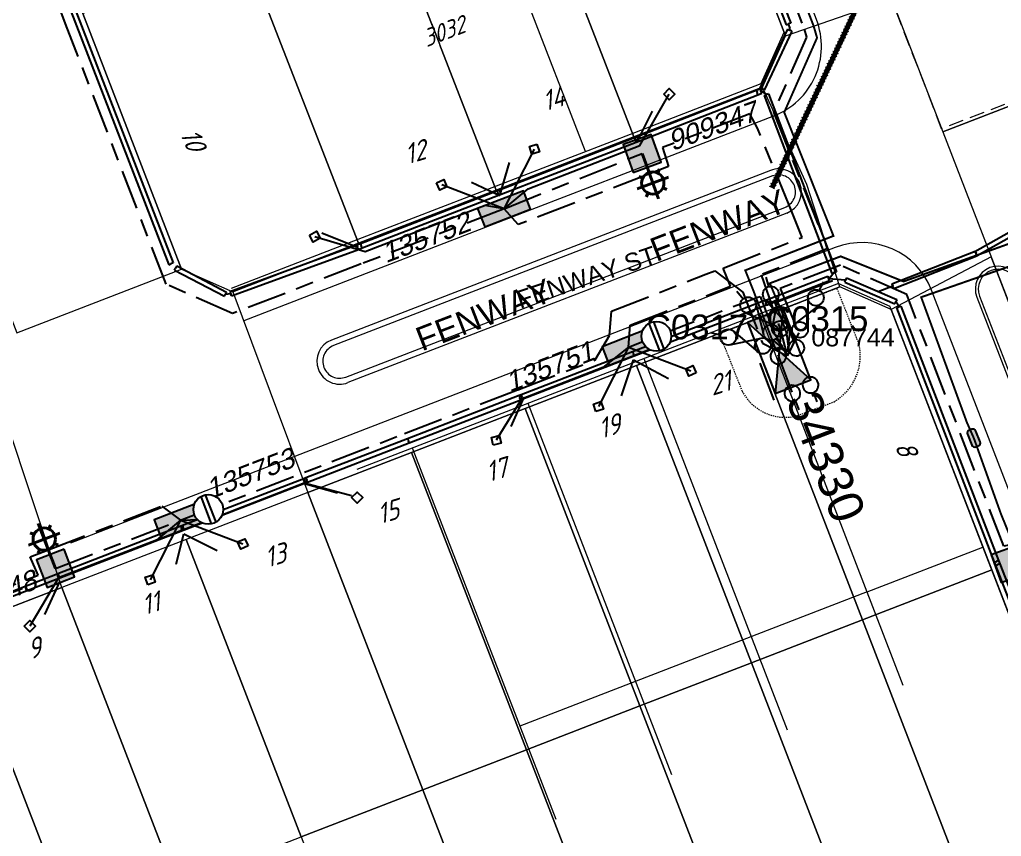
# Model space of a CAD drawing. Header units: metres. Extents: x 310412 to 311596, y 6269899 to 6270937.
# Drawn here: x 310610.9 to 310709.8, y 6270252.4 to 6270334.7 of the extents above; entities that cross this region are included whole.
import ezdxf
from ezdxf.enums import TextEntityAlignment as Align

# ---------------------------------------------------------------- set-up
doc = ezdxf.new("R2010")
doc.units = ezdxf.units.M
for name, pattern in [('Cable Exist UG', [8.2, 4, -1.2, 1.8, -1.2]), ('DASHED', [0.75, 0.5, -0.25]), ('DOT', [0.25, 0, -0.25]), ('HIDDEN', [0.375, 0.25, -0.125]), ('HIDDEN2', [0.1875, 0.125, -0.0625])]:
    doc.linetypes.add(name, pattern=pattern)
doc.layers.get('0').update_dxf_attribs({"color": 6})
for name, color, linetype, lineweight, true_color in [('_User E-KERB', 7, 'Continuous', 0, 0x969696), ('_User E-LIP', 7, 'Continuous', 0, 0x969696), ('_User E-LOT', 7, 'Continuous', 0, 0x969696), ('_User E-LOTNO', 7, 'Continuous', 0, 0x969696), ('_User E-PIPE', 7, 'DOT', 0, 0x969696), ('_User E-PIPE-EDGE', 7, 'DOT', 0, 0x969696), ('_User Proposed Development Boundary', 7, 'DASHED', 0, 0x969696), ('_User Stormwater', 7, 'Continuous', 0, 0x969696)]:
    doc.layers.add(name, color=color, linetype=linetype, lineweight=lineweight, true_color=true_color)
for name, color, linetype, lineweight in [('Cadastre Land Parcels_SP_EXT', 9, 'Continuous', 5), ('Cadastre Other Property_SP_EXT', 9, 'HIDDEN', 5), ('Cadastre Roads_SP_EXT', 9, 'Continuous', 5)]:
    doc.layers.add(name, color=color, linetype=linetype, lineweight=lineweight)
for name, color, linetype in [('Duct_SP_EXT', 7, 'Continuous'), ('Equip_HV_EXT', 7, 'Continuous'), ('Equip_LV_EXT', 7, 'Continuous'), ('Equip_SP_SL_EXT', 7, 'Continuous'), ('Mains_LV_EXT', 7, 'Continuous'), ('Notes', 7, 'Continuous'), ('Notes_HV_MISC', 7, 'Continuous'), ('Notes_LV_MISC', 7, 'Continuous'), ('Notes_SP_MISC', 7, 'Continuous'), ('Services_SP_EXT', 7, 'Continuous'), ('Sub_SP_EXT', 7, 'Continuous'), ('SupportsUG_SP_LV_EXT', 7, 'Continuous'), ('SupportsUG_SP_LV_SL_EXT', 7, 'Continuous'), ('Trench_SP_EXT', 7, 'Continuous')]:
    doc.layers.add(name, color=color, linetype=linetype)
doc.styles.add('ARIAL', font='arial.ttf', dxfattribs={"height": 2})
doc.styles.add('COLUMN_LABEL', font='arial.ttf')
doc.styles.add('iecARIAL', font='arial.ttf', dxfattribs={"height": 2})
doc.styles.add('ISOCP ITALIC', font='isocp.shx', dxfattribs={"oblique": 20})
doc.styles.add('POLE_LABEL', font='arial.ttf')
doc.styles.get("Standard").update_dxf_attribs({"font": 'arial.ttf'})
doc.styles.add('SWITCH_LABEL', font='arial.ttf', dxfattribs={"height": 2.5})
doc.linetypes.add('Cable E UG', pattern='A,6,-0.5,["E",Standard,S=1.7,R=0,X=0.5,Y=-1],-2.9', length=9.4)

# ---------------------------------------------------------------- blocks, each defined once
blk = doc.blocks.new('SUB_PADMOUNT_EXT')
for points in [[(0, 0), (-3.84, 1.92), (-3.84, -1.92)], [(0, 0), (3.84, 1.92), (3.84, -1.92)]]:
    blk.add_hatch(color=256).paths.add_polyline_path(points)
for p, q in [((3.84, 1.92), (-3.84, -1.92)), ((-3.84, 1.92), (3.84, -1.92))]:
    blk.add_line(p, q)
blk.add_lwpolyline([(-3.84, -1.92), (3.84, -1.92), (3.84, 1.92), (-3.84, 1.92)], close=True)
for tag, height, flags, p in [('ASSET_NUM', 3.5, 8, (2, 2)), ('STREET_CODE', 0.2, 9, (1.5, 0)), ('OPERATING_VOLTAGE', 0.2, 9, (1.5, -0.6)), ('ORIENTATION', 0.2, 9, (1.5, -0.8)), ('OWNED_BY', 0.2, 9, (1.5, -1)), ('CONSTRUCTED_VOLTAGE', 0.2, 9, (1.5, -0.2)), ('NO_PHASES', 0.2, 9, (1.5, -0.4)), ('OPERATED_BY', 0.2, 9, (1.5, -1.2)), ('SECONDARY_VOLTAGE', 0.2, 9, (1.5, -1.6)), ('STATE', 0.2, 9, (1.5, -1.8)), ('MAINTAINED_BY', 0.2, 9, (1.5, -1.4)), ('PARENT', 0.2, 9, (1.5, -2)), ('SUBSTATION_TYPE', 0.2, 9, (1.5, -2.2)), ('STREETNAME', 0.2, 9, (1.5, -3)), ('USAGE', 0.2, 9, (1.5, -2.4)), ('LEGEND', 0.2, 9, (1.5, -2.6)), ('LOCATION', 0.2, 9, (1.5, -2.8)), ('Z', 0.2, 1, (1.5, -3.6)), ('SUBURB', 0.2, 9, (1.5, -3.2)), ('NOTES', 0.2, 9, (1.5, -3.4))]:
    blk.add_attdef(tag, text='', height=height, dxfattribs=dict(flags=flags)).set_placement(p, align=Align.MIDDLE_LEFT)
blk = doc.blocks.new('COLUMN_EXT')
blk.add_hatch(color=256).paths.add_polyline_path([(-1.485, 1.485), (-1.485, -1.485), (1.485, -1.485), (1.485, 1.485)])
blk.add_lwpolyline([(-1.485, -1.485), (1.485, -1.485), (1.485, 1.485), (-1.485, 1.485)], close=True)
at = {"style": 'COLUMN_LABEL', "oblique": 15, "flags": 8}
blk.add_attdef('ASSET_NUM', text='', height=2, rotation=180, dxfattribs=at).set_placement((2, 2), align=Align.MIDDLE_LEFT)
at = {"flags": 9}
for tag, style, p in [('STRUCTURE_PLANT_NUMBER', 'POLE_LABEL', (1.813, 0.031)), ('STREET_CODE', 'COLUMN_LABEL', (1.813, -0.2))]:
    blk.add_attdef(tag, text='', height=0.2, dxfattribs=dict(at, style=style)).set_placement(p, align=Align.MIDDLE_LEFT)
for tag, p in [('OWNED_BY', (1.813, -0.6)), ('STATE', (1.813, -0.8)), ('COLUMN_TYPE', (1.813, -0.4)), ('USAGE', (1.813, -1)), ('STREETNAME', (1.813, -1.6)), ('SUBURB', (1.813, -1.8)), ('LEGEND', (1.813, -1.2)), ('LOCATION', (1.813, -1.4)), ('NOTES', (1.813, -2))]:
    blk.add_attdef(tag, text='', height=0.2, dxfattribs=at).set_placement(p, align=Align.MIDDLE_LEFT)
at = {"flags": 1}
blk.add_attdef('Z', (1.813, -2.351), '', height=0.2, dxfattribs=at)
blk = doc.blocks.new('PILLAR_EXT')
blk.add_hatch(color=256).paths.add_polyline_path([(-2.475, 0.99), (-2.475, -0.99), (2.475, -0.99), (2.475, 0.99)])
blk.add_lwpolyline([(-2.475, -0.99), (2.475, -0.99), (2.475, 0.99), (-2.475, 0.99)], close=True)
at = {"style": 'ARIAL', "oblique": 15, "flags": 8}
blk.add_attdef('ASSET_NUM', (1.5, 3.5), '', height=2, dxfattribs=at)
for tag, p, flags in [('OWNED_BY', (0, -0.2), 9), ('STATE', (0, -0.4), 9), ('SUPPORT_TYPE', (0, -0.6), 9), ('USAGE', (0, -0.8), 9), ('LEGEND', (0, -1), 9), ('STREETNAME', (0, -1.8), 9), ('SUBURB', (0, -2), 1), ('LOCATION', (0, -1.2), 9), ('NOTES', (0, -1.4), 9), ('PARENT', (0, -1.6), 9)]:
    blk.add_attdef(tag, p, '', height=0.2, dxfattribs=dict(flags=flags))
blk = doc.blocks.new('SL_LANTERN_EXT')
at = {"lineweight": 40}
for p, q in [((-1.46, 5.68), (-1.06, 5.28)), ((0, 1.97), (0, 6.47)), ((1.46, 5.68), (1.06, 5.28)), ((-2.25, 4.22), (2.25, 4.22)), ((-1.46, 2.76), (-1.06, 3.16)), ((0, 0), (0, 2.72)), ((1.46, 2.76), (1.06, 3.16))]:
    blk.add_line(p, q, dxfattribs=at)
blk.add_circle((0, 4.22), 1.5, dxfattribs=at)
at = {"style": 'iecARIAL', "flags": 9}
blk.add_attdef('ASSET_NUM', (1.5, 1.5), '', height=2.5, dxfattribs=at)
for tag, p, height, flags in [('CONSTRUCTED_VOLTAGE', (0.98, -0.65), 0.2, 9), ('CONTROL_TYPE', (0.98, -0.85), 0.2, 9), ('LANTERN_PURPOSE', (0.98, -1.05), 0.2, 9), ('LANTERN_TYPE', (0.98, -1.25), 0.2, 9), ('NO_PHASES', (0.98, -1.45), 0.2, 9), ('LNUMBER', (2.18, -3.25), 2.5, 8), ('OPERATING_VOLTAGE', (0.98, -1.65), 0.2, 9), ('ORIENTATION', (0.98, -1.85), 0.2, 9), ('OWNED_BY', (0.98, -2.05), 0.2, 9), ('STATE', (0.98, -2.25), 0.2, 9), ('USAGE', (0.98, -2.45), 0.2, 9), ('CEXIST', (0.98, -2.65), 0.2, 9), ('CNEW', (0.98, -2.85), 0.2, 9), ('CNUMBER', (0.98, -3.05), 0.2, 9), ('CREMOVE', (0.98, -3.25), 0.2, 9), ('CREPLACE', (0.98, -3.45), 0.2, 9), ('LKINGHEIGHT', (0.98, -3.65), 0.2, 9), ('LBRACKET', (0.98, -3.85), 0.2, 9), ('LBRACKETVOCAB', (0.98, -4.05), 0.2, 9), ('LCATEGORY', (0.98, -4.25), 0.2, 9), ('LCHARGE1', (0.98, -4.45), 0.2, 9), ('LCHARGE1PERCENT', (0.98, -4.65), 0.2, 9), ('LCHARGE2', (0.98, -4.85), 0.2, 9), ('LCHARGE2PERCENT', (0.98, -5.05), 0.2, 9), ('LCHARGE3', (0.98, -5.25), 0.2, 9), ('LCHARGE3PERCENT', (0.98, -5.45), 0.2, 9), ('LEXIST', (0.98, -5.65), 0.2, 9), ('LLAMP', (0.98, -5.85), 0.2, 9), ('LLAMPVOCAB', (0.98, -6.05), 0.2, 9), ('LMAST', (0.98, -6.25), 0.2, 9), ('LMASTVOCAB', (0.98, -6.45), 0.2, 9), ('LNEW', (0.98, -6.65), 0.2, 9), ('LANTNUMBER', (0.98, -6.85), 0.2, 9), ('LOUTREACH', (0.98, -7.25), 0.2, 9), ('LOUTREACHVOCAB', (0.98, -7.45), 0.2, 9), ('LRATECODE', (0.98, -7.65), 0.2, 9), ('LREMOVE', (0.98, -7.85), 0.2, 9), ('LREPLACE', (0.98, -8.05), 0.2, 9), ('STREETNAME', (0.98, -9.25), 0.2, 9), ('LTYPE', (0.98, -8.25), 0.2, 9), ('LTYPEVOCAB', (0.98, -8.45), 0.2, 9), ('LEGEND', (0.98, -8.65), 0.2, 9), ('LOCATION', (0.98, -8.85), 0.2, 9), ('NOTES', (0.98, -9.05), 0.2, 9), ('SUBURB', (0.98, -9.45), 0.2, 1)]:
    blk.add_attdef(tag, p, '', height=height, dxfattribs=dict(flags=flags))
blk = doc.blocks.new('CCP_EXT')
at = {"flags": 9}
for tag, p in [('STATE', (0, -1.8)), ('USAGE', (0, -1.2)), ('LEGEND', (0, -1.4)), ('LIFE_SUPPORT', (0, -1.6)), ('NOTES', (0, -2))]:
    blk.add_attdef(tag, text='', height=0.2, dxfattribs=at).set_placement(p, align=Align.MIDDLE_LEFT)
blk.add_wipeout([(0, 0.566), (0.566, 0), (0, -0.566), (-0.566, 0)])
blk.add_lwpolyline([(-0.566, 0), (0, 0.566), (0.566, 0), (0, -0.566), (-0.566, 0)])
at = {"flags": 1}
blk.add_attdef('Z', (0, 0), '', height=0.2, dxfattribs=at)
at = {"flags": 9}
for tag, p in [('CCP_TYPE', (0, 0)), ('OPERATING_VOLTAGE', (0, -0.6)), ('ORIENTATION', (0, -0.8)), ('OWNED_BY', (0, -1)), ('CONSTRUCTED_VOLTAGE', (0, -0.2)), ('NO_PHASES', (0, -0.4))]:
    blk.add_attdef(tag, text='', height=0.2, dxfattribs=at).set_placement(p, align=Align.MIDDLE_LEFT)
blk = doc.blocks.new('HV_STJ_EXT')
h = blk.add_hatch(color=256)
edge = h.paths.add_edge_path()
edge.add_ellipse((-0.586, 0.131), major_axis=(0.226, 0.226), ratio=1, start_angle=44.99996, end_angle=135)
edge.add_line((-0.906, 0.131), (-0.906, -0.131))
edge.add_ellipse((-0.586, -0.131), major_axis=(0.226, 0.226), ratio=1, start_angle=134.99996, end_angle=225)
edge.add_line((-0.586, -0.451), (0.586, -0.451))
edge.add_ellipse((0.586, -0.131), major_axis=(-0.226, 0.226), ratio=1, start_angle=134.99996, end_angle=225)
edge.add_line((0.906, -0.131), (0.906, 0.131))
edge.add_ellipse((0.586, 0.131), major_axis=(-0.226, 0.226), ratio=1, start_angle=224.99996, end_angle=315)
edge.add_line((0.586, 0.451), (-0.586, 0.451))
blk.add_lwpolyline([(-0.906, 0.131), (-0.906, -0.131, 0.414214), (-0.586, -0.451), (0.586, -0.451, 0.414214), (0.906, -0.131), (0.906, 0.131, 0.414214), (0.586, 0.451), (-0.586, 0.451, 0.414214)], format="xyb", close=True)
for tag, flags, p in [('ORIENTATION', 9, (1.5, 0)), ('Z', 1, (1.5, -0.8)), ('USAGE', 9, (1.5, -0.2)), ('LEGEND', 9, (1.5, -0.4)), ('NOTES', 9, (1.5, -0.6))]:
    blk.add_attdef(tag, text='', height=0.2, dxfattribs=dict(flags=flags)).set_placement(p, align=Align.MIDDLE_LEFT)
blk = doc.blocks.new('LV_UG_DFUSE_CLOSED_EXT')
for points in [[(1, 0), (0, 0)], [(5.04, 0.726), (2.156, -0.717)], [(5.049, -0.707), (2.156, 0.717)], [(6.2, 0.013), (7.2, 0.013)]]:
    blk.add_lwpolyline(points)
for centre in [(1.8, 0), (5.4, 0.011)]:
    blk.add_circle(centre, 0.8)
at = {"flags": 9}
for tag, p in [('ACTUAL_STATUS', (0, 0)), ('OPERATING_VOLTAGE', (0, -0.6)), ('ORIENTATION', (0, -0.8)), ('STATE', (0, -1)), ('CONSTRUCTED_VOLTAGE', (0, -0.2)), ('NO_PHASES', (0, -0.4)), ('SWITCH_TYPE', (0, -1.2)), ('USAGE', (0, -1.4)), ('NOTES', (0, -1.6))]:
    blk.add_attdef(tag, text='', height=0.2, dxfattribs=at).set_placement(p, align=Align.MIDDLE_LEFT)
at = {"flags": 1}
blk.add_attdef('Z', (0, 0), '', height=0.2, dxfattribs=at)
blk = doc.blocks.new('LV_UG_LINKS_CLOSED_EXT')
blk.add_wipeout([(-1.056, 1.057), (-1.18, 0.916), (-1.286, 0.761), (-1.371, 0.594), (-1.435, 0.417), (-1.476, 0.234), (-1.493, 0.047), (-1.487, -0.14), (-1.458, -0.326), (-1.406, -0.506), (-1.331, -0.678), (-1.236, -0.839), (-1.121, -0.988), (-0.988, -1.12), (-0.84, -1.235), (-0.679, -1.331), (-0.506, -1.406), (-0.326, -1.458), (-0.141, -1.487), (0.047, -1.493), (0.233, -1.476), (0.416, -1.435), (0.593, -1.371), (0.76, -1.286), (0.915, -1.181), (1.056, -1.057), (1.18, -0.916), (1.286, -0.761), (1.371, -0.594), (1.435, -0.417), (1.476, -0.234), (1.493, -0.047), (1.487, 0.14), (1.458, 0.326), (1.406, 0.506), (1.331, 0.678), (1.236, 0.839), (1.121, 0.988), (0.988, 1.12), (0.84, 1.235), (0.679, 1.331), (0.506, 1.406), (0.326, 1.458), (0.141, 1.487), (-0.047, 1.493), (-0.233, 1.476), (-0.416, 1.435), (-0.593, 1.371), (-0.76, 1.286), (-0.915, 1.181)])
for p, q in [((-0.25, -1.479), (-0.25, 1.479)), ((0.25, -1.479), (0.25, 1.479))]:
    blk.add_line(p, q)
blk.add_circle((0, 0), 1.5)
at = {"flags": 9}
for tag, p in [('ACTUAL_STATUS', (0, 0)), ('OPERATING_VOLTAGE', (0, -0.6)), ('ORIENTATION', (0, -0.8)), ('STATE', (0, -1)), ('CONSTRUCTED_VOLTAGE', (0, -0.2)), ('NO_PHASES', (0, -0.4)), ('SWITCH_TYPE', (0, -1.2)), ('USAGE', (0, -1.4)), ('NOTES', (0, -1.6))]:
    blk.add_attdef(tag, text='', height=0.2, dxfattribs=at).set_placement(p, align=Align.MIDDLE_LEFT)
at = {"flags": 1}
blk.add_attdef('Z', (0, 0), '', height=0.2, dxfattribs=at)
blk = doc.blocks.new('SWG_HOLEC_SU_EXT')
blk.add_line((1.8, -2), (5.8, -2))
for points in [[(1, 0), (0, 0)], [(6.6, 0), (7.6, 0)]]:
    blk.add_lwpolyline(points)
for points in [[(1.8, -0.8, 1), (1.8, 0.8, 1)], [(5.8, -0.8, 1), (5.8, 0.8, 1)]]:
    blk.add_lwpolyline(points, format="xyb", close=True)
at = {"style": 'SWITCH_LABEL', "flags": 8}
blk.add_attdef('ASSET_NUM', text='', height=2.5, rotation=179.95437, dxfattribs=at).set_placement((-2.4, 0), align=Align.MIDDLE_LEFT)
at = {"flags": 1}
blk.add_attdef('Z', (0, 0), '', height=0.2, dxfattribs=at)
at = {"flags": 9}
for tag, p in [('ACTUAL_STATUS', (0, -0.4)), ('OPERATING_VOLTAGE', (0, -1)), ('CONSTRUCTED_VOLTAGE', (0, -0.6)), ('NO_PHASES', (0, -0.8)), ('ORIENTATION', (0, -1.2)), ('OWNED_BY', (0, -1.4)), ('STATE', (0, -1.8)), ('SWITCH_TYPE', (0, -2)), ('PARENT', (0, -1.6)), ('STREETNAME', (0, -2.6)), ('SUBURB', (0, -2.8)), ('USAGE', (0, -2.2)), ('LOCATION', (0, -2.4)), ('NOTES', (0, -3))]:
    blk.add_attdef(tag, text='', height=0.2, dxfattribs=at).set_placement(p, align=Align.MIDDLE_LEFT)
at = {"style": 'SWITCH_LABEL', "flags": 9}
blk.add_attdef('STREET_CODE', text='', height=0.2, dxfattribs=at).set_placement((0, -0.2), align=Align.MIDDLE_LEFT)
blk = doc.blocks.new('A$C64462609')
at = {"layer": '_User E-KERB', "lineweight": 0}
blk.add_line((310707.572, 6270306.848), (310719.753, 6270275.313), dxfattribs=at)
at = {"layer": '_User E-KERB', "flags": 128}
blk.add_lwpolyline([(310633.481, 6270304.389), (310646.233, 6270309.314), (310660.16, 6270314.694), (310674.088, 6270320.073), (310686.839, 6270324.999, 0.414214), (310691.133, 6270334.697), (310681.194, 6270360.429), (310675.667, 6270374.739), (310670.14, 6270389.049), (310664.375, 6270403.974)], format="xyb", dxfattribs=at)
at = {"layer": '_User E-KERB'}
blk.add_lwpolyline([(310642.496, 6270301.866, 0.414214), (310641.523, 6270299.668, 0.414214), (310643.721, 6270298.694), (310687.937, 6270315.773, 0.414214), (310688.91, 6270317.972, 0.414214), (310686.712, 6270318.945)], format="xyb", close=True, dxfattribs=at)
blk.add_lwpolyline([(310715.741, 6270273.765), (310702.732, 6270307.445, 0.414213), (310693.033, 6270311.738), (310615.982, 6270281.976)], format="xyb", dxfattribs=at)
at = {"layer": '_User E-KERB', "lineweight": 0}
blk.add_arc((310709.437, 6270307.569), 2, 21.1195, 201.1195, dxfattribs=at)
at = {"layer": '_User E-LIP'}
for p, q in [((310686.496, 6270319.505), (310642.28, 6270302.426)), ((310688.153, 6270315.214), (310643.937, 6270298.135)), ((310707.292, 6270306.74), (310719.473, 6270275.205))]:
    blk.add_line(p, q, dxfattribs=at)
for centre, start, end in [((310687.325, 6270317.359), 21.11955, 111.11955), ((310687.325, 6270317.359), 291.11955, 21.11955), ((310709.437, 6270307.569), 21.1195, 201.1195), ((310643.108, 6270300.28), 111.11955, 201.11955), ((310643.108, 6270300.28), 201.11955, 291.11955)]:
    blk.add_arc(centre, 2.3, start, end, dxfattribs=at)
at = {"layer": '_User E-LOT', "lineweight": 0}
for p, q in [((310667.854, 6270321.418), (310656.474, 6270350.881)), ((310693.362, 6270308.113), (310644.854, 6270289.377)), ((310693.362, 6270308.113), (310698.534, 6270305.823)), ((310711.543, 6270272.143), (310698.534, 6270305.823)), ((310699.883, 6270267.639), (310685.432, 6270305.051)), ((310688.223, 6270263.135), (310673.772, 6270300.547)), ((310676.562, 6270258.631), (310662.112, 6270296.043)), ((310664.902, 6270254.127), (310650.451, 6270291.539))]:
    blk.add_line(p, q, dxfattribs=at)
blk.add_lwpolyline([(310632.22, 6270307.654), (310644.972, 6270312.579), (310658.899, 6270317.959), (310672.826, 6270323.338), (310685.578, 6270328.264), (310687.868, 6270333.436), (310677.929, 6270359.168), (310672.402, 6270373.478), (310666.875, 6270387.788), (310661.11, 6270402.713)], dxfattribs=at)
at = {"layer": '_User E-LOT', "lineweight": 0, "flags": 128}
for points in [[(310696.242, 6270277.066), (310707.902, 6270281.57)], [(310696.242, 6270277.066), (310661.261, 6270263.554)]]:
    blk.add_lwpolyline(points, dxfattribs=at)
at = {"layer": '_User Proposed Development Boundary', "color": 11, "linetype": 'DASHED', "lineweight": 15, "ltscale": 3, "true_color": 0xf27172, "flags": 128}
blk.add_lwpolyline([(310671.883, 6270406.182), (310911.145, 6270498.239), (310942.883, 6270416.071), (310703.742, 6270323.701), (310671.883, 6270406.182)], dxfattribs=at)
at = {"layer": '_User E-LOTNO', "insert": (310653.576, 6270333.493), "char_height": 1.75, "attachment_point": 5, "rotation": 21.04457, "style": 'ISOCP ITALIC', "bg_fill": 3, "box_fill_scale": 1.1, "bg_fill_color": 256, "bg_fill_transparency": 0}
blk.add_mtext('3032', dxfattribs=at)
blk = doc.blocks.new('A$C76594AEE')
at = {"layer": '_User E-PIPE', "const_width": 0.5, "flags": 128}
blk.add_lwpolyline([(310686.649, 6270317.741), (310696.712, 6270339.153)], dxfattribs=at)
at = {"layer": '_User E-PIPE-EDGE', "flags": 128}
for points in [[(310686.423, 6270317.848), (310696.486, 6270339.259)], [(310686.875, 6270317.635), (310696.938, 6270339.047)]]:
    blk.add_lwpolyline(points, dxfattribs=at)

msp = doc.modelspace()

# ---------------------------------------------------------------- linework, layer by layer
at = {"layer": 'Duct_SP_EXT'}
for p, q in [((310614.641, 6270278.854), (310604.286, 6270274.854)), ((310614.733, 6270278.889), (310614.641, 6270278.854)), ((310614.641, 6270278.854), (310614.727, 6270278.63)), ((310614.641, 6270278.854), (310614.727, 6270278.63)), ((310614.814, 6270278.406), (310614.727, 6270278.63)), ((310614.814, 6270278.406), (310614.727, 6270278.63)), ((310614.733, 6270278.889), (310614.82, 6270278.666)), ((310614.906, 6270278.442), (310614.814, 6270278.406)), ((310614.906, 6270278.442), (310614.82, 6270278.666))]:
    msp.add_line(p, q, dxfattribs=at)
at = {"layer": 'Trench_SP_EXT', "linetype": 'Cable Exist UG'}
msp.add_lwpolyline([(310614.896, 6270278.082), (310613.362, 6270274.801)], dxfattribs=at)

# ---------------------------------------------------------------- block references
at = {"layer": 'Notes'}
msp.add_blockref('A$C64462609', (0, 0), dxfattribs=at)

# ---------------------------------------------------------------- texts
at = {"layer": 'Cadastre Land Parcels_SP_EXT', "style": 'ISOCP ITALIC', "oblique": 20}
msp.add_text('9', height=2, rotation=16.91689, dxfattribs=at).set_placement((310611.924, 6270270.246))

# ---------------------------------------------------------------- next in the draw order: linework, layer by layer
at = {"layer": 'Cadastre Land Parcels_SP_EXT', "linetype": 'Continuous'}
for points in [[(310703.872, 6270323.381), (310942.799, 6270415.673), (310910.986, 6270498.06), (310671.978, 6270405.97), (310703.872, 6270323.381)], [(310970.766, 6270343.221), (310942.799, 6270415.673), (310703.872, 6270323.381), (310732.657, 6270248.951), (310733.049, 6270247.97), (310827.714, 6270284.55), (310826.608, 6270287.558), (310970.766, 6270343.221)], [(310685.711, 6270327.893), (310688, 6270333.064), (310678.095, 6270358.709), (310661.319, 6270352.322), (310672.751, 6270322.887), (310685.711, 6270327.893)], [(310672.751, 6270322.887), (310661.319, 6270352.322), (310647.446, 6270346.962), (310658.879, 6270317.528), (310672.751, 6270322.887)], [(310658.879, 6270317.528), (310647.446, 6270346.962), (310633.573, 6270341.604), (310645.005, 6270312.169), (310658.879, 6270317.528)], [(310645.005, 6270312.169), (310633.573, 6270341.604), (310617.24, 6270335.308), (310627.181, 6270309.571), (310632.352, 6270307.281), (310645.005, 6270312.169)], [(310708.807, 6270279.278), (310698.673, 6270305.51), (310693.502, 6270307.795), (310684.203, 6270304.201), (310695.782, 6270274.241), (310708.807, 6270279.278)], [(310695.782, 6270274.241), (310684.203, 6270304.201), (310673.008, 6270299.874), (310684.589, 6270269.917), (310695.782, 6270274.241)], [(310684.589, 6270269.917), (310673.008, 6270299.874), (310661.777, 6270295.534), (310673.357, 6270265.576), (310684.589, 6270269.917)], [(310673.357, 6270265.576), (310661.777, 6270295.534), (310650.339, 6270291.113), (310661.92, 6270261.155), (310673.357, 6270265.576)], [(310661.92, 6270261.155), (310650.339, 6270291.113), (310639.891, 6270287.075), (310651.471, 6270257.116), (310661.92, 6270261.155)], [(310651.471, 6270257.116), (310639.891, 6270287.075), (310627.661, 6270282.348), (310639.242, 6270252.39), (310651.471, 6270257.116)], [(310639.242, 6270252.39), (310627.661, 6270282.348), (310615.123, 6270277.503), (310626.704, 6270247.543), (310639.242, 6270252.39)], [(310716.651, 6270247.872), (310718.942, 6270253.042), (310708.807, 6270279.278), (310695.782, 6270274.241), (310707.365, 6270244.284), (310716.651, 6270247.872)], [(310626.704, 6270247.543), (310615.123, 6270277.503), (310604.675, 6270273.465), (310616.255, 6270243.505), (310626.704, 6270247.543)], [(310707.365, 6270244.284), (310695.782, 6270274.241), (310684.589, 6270269.917), (310696.17, 6270239.957), (310707.365, 6270244.284)], [(310616.255, 6270243.505), (310604.675, 6270273.465), (310593.462, 6270269.131), (310605.042, 6270239.172), (310616.255, 6270243.505)], [(310696.17, 6270239.957), (310684.589, 6270269.917), (310673.357, 6270265.576), (310684.938, 6270235.617), (310696.17, 6270239.957)], [(310684.938, 6270235.617), (310673.357, 6270265.576), (310661.92, 6270261.155), (310673.501, 6270231.197), (310684.938, 6270235.617)], [(310673.501, 6270231.197), (310661.92, 6270261.155), (310651.471, 6270257.116), (310663.053, 6270227.158), (310673.501, 6270231.197)], [(310663.053, 6270227.158), (310651.471, 6270257.116), (310639.242, 6270252.39), (310650.823, 6270222.431), (310663.053, 6270227.158)]]:
    msp.add_lwpolyline(points, close=True, dxfattribs=at)
at = {"layer": 'Cadastre Other Property_SP_EXT', "linetype": 'HIDDEN2'}
msp.add_lwpolyline([(310681.355, 6270303.054), (310683.645, 6270297.263), (310683.645, 6270297.263, 0.336619), (310689.059, 6270294.758), (310689.059, 6270294.758), (310692.911, 6270296.212), (310692.911, 6270296.212, 0.32775), (310695.416, 6270302.031), (310695.416, 6270302.031), (310693.207, 6270307.634), (310681.355, 6270303.054)], format="xyb", close=True, dxfattribs=at)
at = {"layer": 'Cadastre Roads_SP_EXT', "linetype": 'Continuous'}
for points in [[(310698.69, 6270336.799), (310671.978, 6270405.97), (310643.377, 6270479.985), (310632.822, 6270475.906), (310629.09, 6270474.465), (310634.249, 6270472.22), (310639, 6270459.921), (310644.5, 6270445.683), (310650.167, 6270431.01), (310655.697, 6270416.693), (310661.249, 6270402.32), (310666.936, 6270387.597), (310672.497, 6270373.201), (310678.095, 6270358.709), (310688, 6270333.064), (310698.69, 6270336.799)], [(310627.181, 6270309.571), (310617.24, 6270335.308), (310611.714, 6270349.615), (310606.187, 6270363.923), (310600.422, 6270378.847), (310594.896, 6270393.154), (310589.369, 6270407.462), (310583.729, 6270422.063), (310578.186, 6270436.412), (310573.429, 6270448.728), (310556.822, 6270442.313), (310561.235, 6270430.89), (310567.061, 6270415.807), (310572.852, 6270400.813), (310578.617, 6270385.89), (310584.274, 6270371.245), (310590.053, 6270356.284), (310595.631, 6270341.845), (310601.209, 6270327.401), (310610.575, 6270303.157), (310627.181, 6270309.571)], [(310729.263, 6270257.727), (310708.738, 6270310.8), (310698.673, 6270305.51), (310708.807, 6270279.278), (310718.942, 6270253.042), (310729.263, 6270257.727)]]:
    msp.add_lwpolyline(points, close=True, dxfattribs=at)
at = {"layer": 'Duct_SP_EXT'}
for p, q in [((310686.681, 6270337.825), (310688.092, 6270334.171)), ((310687.129, 6270337.996), (310688.54, 6270334.344)), ((310615.856, 6270335.975), (310625.885, 6270310.012)), ((310616.303, 6270336.149), (310626.333, 6270310.185)), ((310688.207, 6270333.727), (310685.439, 6270327.789)), ((310688.642, 6270333.524), (310685.874, 6270327.586)), ((310688.092, 6270334.171), (310688.316, 6270334.258)), ((310688.207, 6270333.727), (310688.424, 6270333.625)), ((310688.54, 6270334.344), (310688.316, 6270334.258)), ((310688.642, 6270333.524), (310688.424, 6270333.625)), ((310685.061, 6270327.577), (310685.463, 6270327.729)), ((310685.061, 6270327.577), (310685.147, 6270327.353)), ((310685.439, 6270327.789), (310685.656, 6270327.688)), ((310685.463, 6270327.729), (310685.548, 6270327.505)), ((310685.633, 6270327.28), (310685.548, 6270327.505)), ((310685.874, 6270327.586), (310685.656, 6270327.688)), ((310685.233, 6270327.129), (310685.147, 6270327.353)), ((310685.233, 6270327.129), (310685.633, 6270327.28)), ((310685.86, 6270327.037), (310686.085, 6270327.123)), ((310685.86, 6270327.037), (310692.689, 6270309.134)), ((310686.309, 6270327.208), (310686.085, 6270327.123)), ((310686.309, 6270327.208), (310693.137, 6270309.305)), ((310672.798, 6270322.81), (310673.059, 6270322.911)), ((310672.798, 6270322.81), (310672.884, 6270322.586)), ((310672.798, 6270322.81), (310672.884, 6270322.586)), ((310672.971, 6270322.362), (310672.884, 6270322.586)), ((310672.971, 6270322.362), (310672.884, 6270322.586)), ((310673.059, 6270322.911), (310673.146, 6270322.687)), ((310673.232, 6270322.463), (310673.146, 6270322.687)), ((310672.971, 6270322.362), (310673.232, 6270322.463)), ((310707.097, 6270311.347), (310720.91, 6270319.163)), ((310707.333, 6270310.929), (310721.147, 6270318.745)), ((310658.944, 6270317.459), (310659.193, 6270317.555)), ((310659.193, 6270317.555), (310659.28, 6270317.331)), ((310659.193, 6270317.555), (310659.28, 6270317.331)), ((310658.944, 6270317.459), (310659.031, 6270317.235)), ((310659.117, 6270317.011), (310659.031, 6270317.235)), ((310659.117, 6270317.011), (310659.366, 6270317.107)), ((310659.366, 6270317.107), (310659.28, 6270317.331)), ((310659.366, 6270317.107), (310659.28, 6270317.331)), ((310644.825, 6270312.005), (310645.2, 6270312.149)), ((310644.825, 6270312.005), (310644.912, 6270311.781)), ((310644.829, 6270312.006), (310644.912, 6270311.781)), ((310644.998, 6270311.557), (310644.912, 6270311.781)), ((310644.994, 6270311.556), (310644.912, 6270311.781)), ((310644.998, 6270311.557), (310645.373, 6270311.702)), ((310645.2, 6270312.149), (310645.286, 6270311.926)), ((310645.373, 6270311.702), (310645.286, 6270311.926)), ((310632.226, 6270306.871), (310644.994, 6270311.556)), ((310698.74, 6270308.077), (310707.127, 6270311.361)), ((310698.915, 6270307.63), (310707.302, 6270310.914)), ((310707.097, 6270311.347), (310707.215, 6270311.138)), ((310707.127, 6270311.361), (310707.215, 6270311.138)), ((310707.302, 6270310.914), (310707.215, 6270311.138)), ((310707.333, 6270310.929), (310707.215, 6270311.138)), ((310625.885, 6270310.012), (310626.109, 6270310.099)), ((310626.333, 6270310.185), (310626.109, 6270310.099)), ((310626.475, 6270309.46), (310626.586, 6270309.672)), ((310626.697, 6270309.885), (310626.586, 6270309.672)), ((310626.697, 6270309.885), (310631.723, 6270307.255)), ((310626.475, 6270309.46), (310631.5, 6270306.83)), ((310685.942, 6270306.397), (310692.27, 6270308.853)), ((310692.27, 6270308.853), (310692.357, 6270308.629)), ((310692.689, 6270309.134), (310692.913, 6270309.219)), ((310693.137, 6270309.305), (310692.913, 6270309.219)), ((310694.166, 6270308.687), (310694.071, 6270308.467)), ((310694.166, 6270308.687), (310699.232, 6270306.501)), ((310686.115, 6270305.95), (310692.444, 6270308.406)), ((310692.444, 6270308.406), (310692.357, 6270308.629)), ((310693.976, 6270308.246), (310694.071, 6270308.467)), ((310693.976, 6270308.246), (310699.042, 6270306.06)), ((310698.74, 6270308.077), (310698.827, 6270307.853)), ((310698.915, 6270307.63), (310698.827, 6270307.853)), ((310631.5, 6270306.83), (310631.611, 6270307.042)), ((310631.723, 6270307.255), (310631.611, 6270307.042)), ((310632.061, 6270307.321), (310632.144, 6270307.096)), ((310632.226, 6270306.871), (310632.144, 6270307.096)), ((310685.942, 6270306.397), (310672.615, 6270301.248)), ((310686.115, 6270305.95), (310672.788, 6270300.8)), ((310685.942, 6270306.397), (310686.028, 6270306.174)), ((310685.942, 6270306.397), (310686.028, 6270306.174)), ((310686.115, 6270305.95), (310686.028, 6270306.174)), ((310686.115, 6270305.95), (310686.028, 6270306.174)), ((310699.042, 6270306.06), (310699.137, 6270306.281)), ((310699.232, 6270306.501), (310699.137, 6270306.281)), ((310699.191, 6270305.666), (310699.415, 6270305.752)), ((310699.639, 6270305.838), (310699.415, 6270305.752)), ((310699.639, 6270305.838), (310709.486, 6270280.219)), ((310699.191, 6270305.666), (310709.038, 6270280.047)), ((310672.61, 6270301.246), (310672.696, 6270301.022)), ((310672.615, 6270301.248), (310672.702, 6270301.024)), ((310672.783, 6270300.798), (310672.696, 6270301.022)), ((310672.788, 6270300.8), (310672.702, 6270301.024)), ((310661.384, 6270296.91), (310661.177, 6270296.829)), ((310661.177, 6270296.829), (310661.263, 6270296.606)), ((310661.177, 6270296.829), (310661.263, 6270296.606)), ((310661.384, 6270296.91), (310661.47, 6270296.686)), ((310661.35, 6270296.382), (310661.263, 6270296.606)), ((310661.35, 6270296.382), (310661.263, 6270296.606)), ((310661.557, 6270296.462), (310661.35, 6270296.382)), ((310661.557, 6270296.462), (310661.47, 6270296.686)), ((310649.948, 6270292.492), (310639.699, 6270288.533)), ((310650.121, 6270292.044), (310639.872, 6270288.086)), ((310649.948, 6270292.492), (310650.034, 6270292.268)), ((310650.121, 6270292.044), (310650.034, 6270292.268)), ((310639.5, 6270288.456), (310627.271, 6270283.732)), ((310639.673, 6270288.009), (310627.444, 6270283.285)), ((310639.699, 6270288.533), (310639.5, 6270288.456)), ((310639.5, 6270288.456), (310639.586, 6270288.232)), ((310639.673, 6270288.009), (310639.586, 6270288.232)), ((310639.872, 6270288.086), (310639.673, 6270288.009)), ((310639.699, 6270288.533), (310639.786, 6270288.309)), ((310639.699, 6270288.533), (310639.786, 6270288.309)), ((310639.872, 6270288.086), (310639.786, 6270288.309)), ((310639.872, 6270288.086), (310639.786, 6270288.309)), ((310627.271, 6270283.732), (310627.102, 6270283.667)), ((310627.102, 6270283.667), (310627.189, 6270283.443)), ((310627.102, 6270283.667), (310627.189, 6270283.443)), ((310627.275, 6270283.22), (310627.189, 6270283.443)), ((310627.275, 6270283.22), (310627.189, 6270283.443)), ((310627.271, 6270283.732), (310627.357, 6270283.508)), ((310627.444, 6270283.285), (310627.275, 6270283.22)), ((310627.444, 6270283.285), (310627.357, 6270283.508)), ((310709.038, 6270280.047), (310709.262, 6270280.133)), ((310709.038, 6270280.047), (310709.262, 6270280.133)), ((310709.038, 6270280.047), (310709.164, 6270279.722)), ((310709.486, 6270280.22), (310709.262, 6270280.133)), ((310709.486, 6270280.219), (310709.262, 6270280.133)), ((310709.486, 6270280.22), (310709.611, 6270279.895)), ((310709.164, 6270279.722), (310709.387, 6270279.808)), ((310709.164, 6270279.722), (310718.993, 6270254.213)), ((310709.611, 6270279.895), (310709.387, 6270279.808)), ((310709.611, 6270279.895), (310719.441, 6270254.386))]:
    msp.add_line(p, q, dxfattribs=at)
at = {"layer": 'Mains_LV_EXT', "linetype": 'Cable Exist UG'}
for points in [[(310696.754, 6270238.238), (310697.865, 6270238.425), (310697.865, 6270238.425), (310706.159, 6270241.628), (310706.996, 6270239.808), (310706.996, 6270239.808), (310708.815, 6270240.51), (310710.734, 6270241.251), (310710.942, 6270241.332), (310710.942, 6270241.332), (310719.642, 6270244.692), (310723.273, 6270252.895), (310712.535, 6270280.695), (310711.927, 6270282.051), (310710.02, 6270281.654), (310710.02, 6270281.654), (310700.229, 6270307.001), (310693.541, 6270309.962), (310687.488, 6270307.624), (310689.346, 6270303.151), (310688.176, 6270300.838)], [(310672.21, 6270301.722), (310675.095, 6270302.837), (310675.095, 6270302.837), (310683.487, 6270306.078), (310685.235, 6270306.753), (310685.458, 6270306.8), (310686.925, 6270303.026), (310688.176, 6270300.838)]]:
    msp.add_lwpolyline(points, dxfattribs=at)
at = {"layer": 'Notes_HV_MISC', "linetype": 'Cable Exist UG', "const_width": 0.2}
for points in [[(310685.13, 6270348.86), (310690.848, 6270334.058), (310691.194, 6270332.862), (310691.194, 6270332.862), (310687.885, 6270325.353), (310692.847, 6270312.91), (310692.847, 6270312.91), (310683.964, 6270309.445), (310684.718, 6270307.56), (310686.619, 6270302.57), (310686.648, 6270302.493), (310688.208, 6270301.229)], [(310688.208, 6270301.229), (310688.475, 6270303.317), (310686.438, 6270308.137), (310693.571, 6270310.851), (310699.915, 6270308.321), (310713.51, 6270313.191), (310713.51, 6270313.191), (310719.069, 6270323.383), (310732.482, 6270328.564), (310732.482, 6270328.564), (310770.728, 6270343.338), (310773.208, 6270342.088), (310773.208, 6270342.088), (310779.506, 6270339.302), (310788.28, 6270316.585), (310780.641, 6270313.615), (310789.658, 6270288.968), (310771.197, 6270282.214)], [(310758.658, 6270315.427), (310777.442, 6270322.614), (310779.594, 6270316.988), (310785.139, 6270319.167), (310785.139, 6270319.167), (310777.938, 6270337.808), (310770.492, 6270341.103), (310757.751, 6270336.182), (310756.078, 6270335.535), (310756.078, 6270335.535), (310720.828, 6270321.918), (310715.274, 6270311.482), (310701.683, 6270306.737), (310701.683, 6270306.737), (310706.288, 6270294.125), (310706.986, 6270292.551)]]:
    msp.add_lwpolyline(points, dxfattribs=at)
at = {"layer": 'Notes_HV_MISC', "linetype": 'Cable E UG', "const_width": 0.2}
for points in [[(310688.29, 6270301.869), (310688.129, 6270303.103), (310687.008, 6270306.194), (310690.644, 6270307.588)], [(310690.644, 6270307.588), (310692.779, 6270308.409)]]:
    msp.add_lwpolyline(points, dxfattribs=at)
at = {"layer": 'Trench_SP_EXT', "linetype": 'Cable Exist UG'}
for points in [[(310688.424, 6270333.625), (310688.484, 6270333.811), (310688.316, 6270334.258)], [(310686.061, 6270327.176), (310685.548, 6270327.505)], [(310673.044, 6270322.313), (310674.622, 6270325.486)], [(310656.377, 6270318.308), (310659.249, 6270316.984), (310660.202, 6270320.291)], [(310692.913, 6270309.219), (310692.405, 6270308.59)], [(310692.357, 6270308.629), (310694.049, 6270308.502)], [(310698.84, 6270307.861), (310697.359, 6270307.272)], [(310631.611, 6270307.042), (310632.144, 6270307.096)], [(310687.853, 6270304.049), (310686.883, 6270306.39)], [(310699.517, 6270305.718), (310699.137, 6270306.281)], [(310671.483, 6270296.803), (310672.71, 6270300.415), (310676.865, 6270298.22)], [(310661.657, 6270296.669), (310660.361, 6270293.704)], [(310639.424, 6270288.007), (310642.9, 6270287.023)], [(310626.653, 6270279.853), (310627.41, 6270282.916), (310630.76, 6270281.222)]]:
    msp.add_lwpolyline(points, dxfattribs=at)

# ---------------------------------------------------------------- next in the draw order: block references
at = {"layer": 'Equip_HV_EXT'}
ref = msp.add_blockref('SWG_HOLEC_SU_EXT', (310688.475, 6270303.317), dxfattribs=dict(at, rotation=290.8496052607464))
ref.add_attrib('ASSET_NUM', 'C0315', dxfattribs={"layer": '0', "height": 2.5, "style": 'SWITCH_LABEL'}).set_placement((310686.076, 6270304.567), align=Align.MIDDLE_LEFT)
at = {"layer": 'Equip_HV_EXT', "rotation": 111.3706222882478}
msp.add_blockref('HV_STJ_EXT', (310706.986, 6270292.551), dxfattribs=at)
at = {"layer": 'Equip_LV_EXT'}
for p, rotation in [((310687.931, 6270301.814), 104.797641386812), ((310688.683, 6270301.841), 63.66570219695316), ((310687.722, 6270301.799), 129.7623590523237), ((310687.486, 6270301.393), 165.7623592274993)]:
    msp.add_blockref('LV_UG_DFUSE_CLOSED_EXT', p, dxfattribs=dict(at, rotation=rotation))
at = {"layer": 'Equip_SP_SL_EXT', "xscale": 0.75, "yscale": 0.75, "zscale": 0.75}
for p, rotation in [((310673.577, 6270321.214), 199.8558307306952), ((310614.494, 6270279.428), 21.12058213959529)]:
    msp.add_blockref('SL_LANTERN_EXT', p, dxfattribs=dict(at, rotation=rotation))
at = {"layer": 'Sub_SP_EXT'}
ref = msp.add_blockref('SUB_PADMOUNT_EXT', (310687.377, 6270301.311), dxfattribs=dict(at, rotation=291.1196070463508))
ref.add_attrib('ASSET_NUM', '34330', dxfattribs={"layer": '0', "height": 3.5, "rotation": 291.11961}).set_placement((310691.293, 6270297.66), align=Align.TOP_LEFT)
at = {"layer": 'SupportsUG_SP_LV_EXT'}
ref = msp.add_blockref('PILLAR_EXT', (310659.671, 6270315.647), dxfattribs=dict(at, rotation=21.05154494714438))
ref.add_attrib('ASSET_NUM', '135752', (310647.763, 6270310.147), dxfattribs={"layer": '0', "height": 2, "rotation": 21.05154, "style": 'ARIAL', "oblique": 15})
ref = msp.add_blockref('PILLAR_EXT', (310672.21, 6270301.722), dxfattribs=dict(at, rotation=201.1205958637271))
ref.add_attrib('ASSET_NUM', '135751', (310660.227, 6270297.143), dxfattribs={"layer": '0', "height": 2, "rotation": 201.1206, "style": 'ARIAL', "oblique": 15, "text_generation_flag": 6})
ref = msp.add_blockref('PILLAR_EXT', (310627.078, 6270284.288), dxfattribs=dict(at, rotation=201.1204099841495))
ref.add_attrib('ASSET_NUM', '135753', (310630.05, 6270286.358), dxfattribs={"layer": '0', "height": 2, "rotation": 201.12041, "style": 'ARIAL', "oblique": 15, "text_generation_flag": 6})
at = {"layer": 'SupportsUG_SP_LV_SL_EXT'}
ref = msp.add_blockref('COLUMN_EXT', (310673.577, 6270321.214), dxfattribs=dict(at, rotation=19.85583072735424))
ref.add_attrib('ASSET_NUM', '909347', dxfattribs={"layer": '0', "height": 2, "rotation": 199.85583, "style": 'COLUMN_LABEL', "oblique": 15, "text_generation_flag": 6}).set_placement((310685.007, 6270325.546), align=Align.MIDDLE_RIGHT)
ref = msp.add_blockref('COLUMN_EXT', (310614.494, 6270279.428), dxfattribs=dict(at, rotation=201.1205821268451))
ref.add_attrib('ASSET_NUM', '909348', dxfattribs={"layer": '0', "height": 2, "rotation": 21.12058, "style": 'COLUMN_LABEL', "oblique": 15}).set_placement((310603.719, 6270275.016), align=Align.MIDDLE_LEFT)
ref = msp.add_blockref('COLUMN_EXT', (310710.622, 6270279.907), dxfattribs=dict(at, rotation=109.935072516577))
ref.add_attrib('ASSET_NUM', '909339', dxfattribs={"layer": '0', "height": 2, "rotation": 289.93507, "style": 'COLUMN_LABEL', "oblique": 15}).set_placement((310711.751, 6270277.749), align=Align.MIDDLE_LEFT)

# ---------------------------------------------------------------- next in the draw order: texts
at = {"layer": 'Cadastre Land Parcels_SP_EXT', "style": 'ISOCP ITALIC', "oblique": 20}
for s, rotation, p in [('14', 16.91002, (310663.782, 6270325.442)), ('10', 293.51367, (310626.97, 6270323.249)), ('12', 16.91219, (310649.909, 6270320.082)), ('21', 16.92096, (310680.63, 6270296.8)), ('19', 16.91947, (310669.417, 6270292.466)), ('8', 293.51654, (310698.961, 6270291.773)), ('17', 16.92192, (310658.083, 6270288.085)), ('15', 16.91815, (310647.14, 6270283.856)), ('13', 16.92167, (310635.801, 6270279.474)), ('11', 16.92001, (310623.417, 6270274.687))]:
    msp.add_text(s, height=2, rotation=rotation, dxfattribs=at).set_placement(p)
at = {"layer": 'Cadastre Other Property_SP_EXT'}
msp.add_text('087744', height=1.8, dxfattribs=at).set_placement((310690.622, 6270301.788))
at = {"layer": 'Cadastre Roads_SP_EXT'}
msp.add_text('FENWAY ST', height=1.8, rotation=18.56049, dxfattribs=at).set_placement((310661.282, 6270305.558))
at = {"layer": 'Notes_HV_MISC', "color": 7, "insert": (310684.38, 6270367.338), "char_height": 2.4, "attachment_point": 7, "rotation": 291.12246, "line_spacing_factor": 0.6}
msp.add_mtext('{\\fArial|b0|i0|c0|p39;KINGFIELD                                                                   ROAD}', dxfattribs=at)
at = {"layer": 'Notes_LV_MISC', "color": 7, "insert": (310686.74, 6270364.81), "char_height": 2.4, "attachment_point": 7, "rotation": 291.12246, "line_spacing_factor": 0.6}
msp.add_mtext('{\\fArial|b0|i0|c0|p39;KINGFIELD                                                       ROAD}', dxfattribs=at)

# ---------------------------------------------------------------- next in the draw order: block references
at = {"layer": 'Services_SP_EXT'}
for p in [(310676.311, 6270327.194), (310644.881, 6270286.553), (310611.904, 6270273.619)]:
    msp.add_blockref('CCP_EXT', p, dxfattribs=at)
for p, rotation in [((310662.721, 6270321.642), 243.0515447048846), ((310653.388, 6270318.05), 339.0515449574901), ((310640.614, 6270312.832), 343.2449761142153), ((310678.496, 6270299.326), 159.1205957154679), ((310669.168, 6270295.723), 63.12059569204936), ((310658.879, 6270292.329), 58.51928546712447), ((310633.363, 6270281.892), 159.1204100986849), ((310624.035, 6270278.289), 63.12041011992614)]:
    msp.add_blockref('CCP_EXT', p, dxfattribs=dict(at, rotation=rotation))

# ---------------------------------------------------------------- next in the draw order: linework, layer by layer
at = {"layer": 'Cadastre Roads_SP_EXT', "linetype": 'Continuous'}
for points in [[(310650.339, 6270291.113), (310661.777, 6270295.534), (310673.008, 6270299.874), (310684.203, 6270304.201), (310693.502, 6270307.795), (310690.163, 6270318.083), (310685.711, 6270327.893), (310672.751, 6270322.887), (310658.879, 6270317.529), (310645.005, 6270312.169), (310632.352, 6270307.281), (310636.116, 6270297.193), (310639.891, 6270287.075), (310650.339, 6270291.113)], [(310570.793, 6270260.369), (310582.23, 6270264.79), (310593.462, 6270269.131), (310604.674, 6270273.465), (310615.123, 6270277.503), (310611.7, 6270287.756), (310608.285, 6270297.985), (310594.76, 6270292.761), (310579.845, 6270287), (310564.354, 6270281.016), (310550.533, 6270275.677), (310554.687, 6270265.719), (310558.303, 6270255.542), (310570.793, 6270260.369)]]:
    msp.add_lwpolyline(points, close=True, dxfattribs=at)
at = {"layer": 'Duct_SP_EXT'}
for p, q in [((310673.059, 6270322.911), (310685.061, 6270327.577)), ((310673.232, 6270322.463), (310685.233, 6270327.129)), ((310659.193, 6270317.555), (310672.798, 6270322.81)), ((310659.366, 6270317.107), (310672.971, 6270322.362)), ((310645.2, 6270312.149), (310658.944, 6270317.459)), ((310645.373, 6270311.702), (310659.117, 6270317.011)), ((310632.061, 6270307.321), (310644.829, 6270312.006)), ((310672.61, 6270301.246), (310661.384, 6270296.91)), ((310672.783, 6270300.798), (310661.557, 6270296.462)), ((310661.177, 6270296.829), (310649.948, 6270292.492)), ((310661.35, 6270296.382), (310650.121, 6270292.044)), ((310627.102, 6270283.667), (310614.733, 6270278.889)), ((310627.275, 6270283.22), (310614.906, 6270278.442)), ((310614.814, 6270278.406), (310604.459, 6270274.406))]:
    msp.add_line(p, q, dxfattribs=at)
at = {"layer": 'Mains_LV_EXT', "linetype": 'Cable Exist UG'}
for points in [[(310668.887, 6270388.136), (310674.833, 6270372.743), (310674.833, 6270372.743), (310679.112, 6270361.664), (310680.995, 6270362.341), (310680.995, 6270362.341), (310682.615, 6270358.146), (310680.777, 6270357.354), (310680.777, 6270357.354), (310684.197, 6270348.499), (310689.899, 6270333.738), (310690.132, 6270332.933), (310686.8, 6270325.372), (310691.918, 6270312.539), (310692.222, 6270311.6), (310692.222, 6270311.6), (310685.561, 6270308.994), (310687.569, 6270303.264), (310688.176, 6270300.838)], [(310659.671, 6270315.647), (310645.267, 6270310.082), (310645.267, 6270310.082), (310632.328, 6270305.085), (310625.641, 6270308.045), (310615.508, 6270334.276), (310614.751, 6270336.237), (310614.751, 6270336.237), (310609.876, 6270348.857), (310604.48, 6270362.826)], [(310672.21, 6270301.722), (310672.377, 6270303.931), (310672.377, 6270303.931), (310682.479, 6270307.833), (310681.745, 6270309.678), (310681.745, 6270309.678), (310689.68, 6270312.753), (310688.616, 6270315.42), (310685.199, 6270323.751), (310684.436, 6270325.213), (310684.436, 6270325.213), (310675.637, 6270321.814), (310676.216, 6270319.894), (310676.216, 6270319.894), (310674.43, 6270319.204), (310661.105, 6270314.056), (310659.671, 6270315.647)], [(310627.078, 6270284.288), (310642.328, 6270290.179), (310642.328, 6270290.179), (310649.626, 6270292.998), (310661.062, 6270297.416), (310668.843, 6270300.422), (310670.293, 6270302.893), (310670.293, 6270302.893), (310670.478, 6270305.341), (310680.004, 6270309.044), (310680.908, 6270309.385), (310683.726, 6270307.254), (310685.694, 6270302.097), (310688.176, 6270300.838)], [(310581.635, 6270266.735), (310599.313, 6270273.564), (310599.313, 6270273.564), (310603.964, 6270275.36), (310612.734, 6270278.748), (310611.946, 6270280.587), (310611.946, 6270280.587), (310613.691, 6270281.261), (310625.209, 6270285.711), (310627.078, 6270284.288)]]:
    msp.add_lwpolyline(points, dxfattribs=at)
at = {"layer": 'Notes_HV_MISC', "linetype": 'Cable Exist UG', "const_width": 0.2, "flags": 128}
msp.add_lwpolyline([(310706.986, 6270292.551), (310709.708, 6270284.939), (310709.708, 6270284.939), (310711.931, 6270279.482), (310711.931, 6270279.482), (310730.984, 6270230.039), (310741.194, 6270203.728), (310751.738, 6270176.247), (310748.451, 6270169.025), (310746.936, 6270168.308), (310746.936, 6270168.308), (310738.136, 6270164.909), (310726.793, 6270160.527), (310726.793, 6270160.527), (310715.468, 6270156.153), (310704.853, 6270152.052), (310704.853, 6270152.052), (310693.248, 6270147.57), (310681.514, 6270143.037), (310681.514, 6270143.037), (310670.898, 6270138.936), (310647.524, 6270129.907), (310647.524, 6270129.907), (310636.458, 6270125.633), (310634.659, 6270124.995), (310632.542, 6270130.453), (310631.02, 6270131.677)], dxfattribs=at)
at = {"layer": 'Notes_LV_MISC', "linetype": 'Cable Exist UG'}
for points in [[(310659.671, 6270315.647), (310673.577, 6270321.214)], [(310614.494, 6270279.428), (310627.078, 6270284.288)]]:
    msp.add_lwpolyline(points, dxfattribs=at)
at = {"layer": 'Services_SP_EXT'}
for points in [[(310659.671, 6270315.647), (310662.079, 6270317.649), (310662.079, 6270317.649), (310673.349, 6270322.002), (310676.311, 6270327.194)], [(310659.671, 6270315.647), (310662.721, 6270321.642)], [(310659.671, 6270315.647), (310653.388, 6270318.05)], [(310659.671, 6270315.647), (310657.773, 6270315.985), (310657.773, 6270315.985), (310645.669, 6270311.31), (310640.614, 6270312.832)], [(310672.21, 6270301.722), (310669.609, 6270299.646), (310669.609, 6270299.646), (310661.422, 6270296.483), (310658.879, 6270292.33)], [(310672.21, 6270301.722), (310669.168, 6270295.723)], [(310672.21, 6270301.722), (310678.496, 6270299.326)], [(310627.078, 6270284.288), (310630.127, 6270284.394), (310630.127, 6270284.394), (310639.538, 6270288.03), (310644.309, 6270286.762)], [(310627.078, 6270284.288), (310624.645, 6270282.277), (310624.645, 6270282.277), (310614.772, 6270278.463), (310611.89, 6270273.596)], [(310627.078, 6270284.288), (310624.035, 6270278.289)], [(310627.078, 6270284.288), (310633.363, 6270281.892)]]:
    msp.add_lwpolyline(points, dxfattribs=at)
at = {"layer": 'Trench_SP_EXT', "linetype": 'Cable Exist UG'}
msp.add_lwpolyline([(310641.323, 6270313.221), (310644.912, 6270311.781)], dxfattribs=at)

# ---------------------------------------------------------------- next in the draw order: block references
at = {"layer": '_User Stormwater'}
msp.add_blockref('A$C76594AEE', (0, 0), dxfattribs=at)
at = {"layer": 'Equip_HV_EXT'}
ref = msp.add_blockref('SWG_HOLEC_SU_EXT', (310686.648, 6270302.493), dxfattribs=dict(at, rotation=290.8496052919131))
ref.add_attrib('ASSET_NUM', 'C0317', dxfattribs={"layer": '0', "height": 2.5, "style": 'SWITCH_LABEL'}).set_placement((310684.249, 6270303.743), align=Align.MIDDLE_RIGHT)

# ---------------------------------------------------------------- next in the draw order: texts
at = {"layer": 'Notes_HV_MISC', "color": 7, "insert": (310651.392, 6270301.238), "char_height": 2.4, "attachment_point": 7, "rotation": 21.12659, "line_spacing_factor": 0.6}
msp.add_mtext('{\\fArial|b0|i0|c0|p39;FENWAY                                                                   STREET}', dxfattribs=at)
at = {"layer": 'Notes_SP_MISC', "color": 7, "insert": (310675.001, 6270310.244), "char_height": 2.4, "attachment_point": 7, "rotation": 21.12659, "line_spacing_factor": 0.6}
msp.add_mtext('{\\fArial|b0|i0|c0|p39;FENWAY                                                                        STREET}', dxfattribs=at)

# ---------------------------------------------------------------- next in the draw order: block references
at = {"layer": 'Equip_LV_EXT'}
for p, rotation in [((310675.009, 6270302.803), 201.1205958637271), ((310629.876, 6270285.369), 201.1204099841495)]:
    msp.add_blockref('LV_UG_LINKS_CLOSED_EXT', p, dxfattribs=dict(at, rotation=rotation))

doc.saveas('drawing.dxf')
